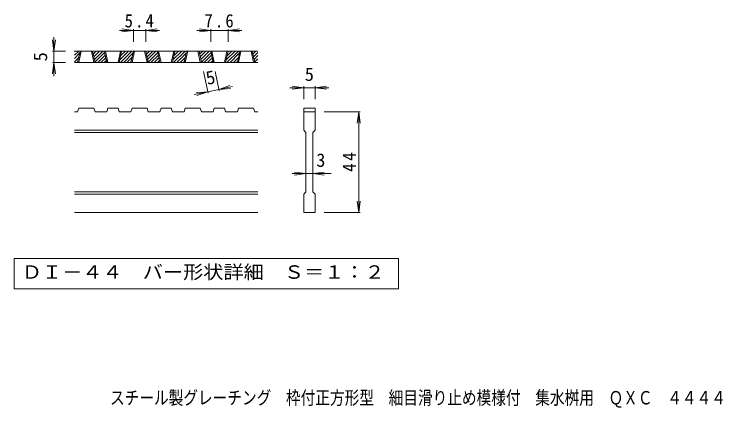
# Model space of a CAD drawing. Units: millimetres on the paper, enlarged 5 times, with parts at other scales. Extents: x -689 to 912, y -685 to 667.
# Drawn here: x -567 to 206, y -685 to -255 of the extents above; entities that cross this region are included whole.
import ezdxf
from ezdxf.enums import TextEntityAlignment as Align

# ---------------------------------------------------------------- set-up
doc = ezdxf.new("R2010")
doc.units = ezdxf.units.MM
doc.header["$LTSCALE"] = 5
doc.layers.add('D-0_通り芯', color=3, linetype='Continuous', lineweight=9)
doc.layers.add('D-4_寸法', color=7, linetype='Continuous', lineweight=9)
doc.layers.add('F-5_F-5ﾚｲﾔ', color=2, linetype='Continuous')
doc.styles.add('ＭＳ ゴシック', font='')
doc.styles.get('ＭＳ ゴシック').set_extended_font_data('MS Gothic')

msp = doc.modelspace()

# ---------------------------------------------------------------- linework, layer by layer
at = {"layer": 'D-0_通り芯'}
for p, q in [((-501.493, -300.17), (-496.96, -295.637)), ((-501.493, -296.635), (-500.496, -295.637)), ((-301.493, -295.637), (-501.493, -295.637)), ((-501.493, -303.706), (-495.912, -298.125)), ((-498.055, -308.137), (-495.38, -295.637)), ((-496.805, -308.137), (-494.13, -295.637)), ((-483.055, -295.637), (-480.38, -308.137)), ((-481.805, -295.637), (-479.13, -308.137)), ((-481.72, -296.036), (-481.32, -295.637)), ((-481.096, -298.948), (-477.785, -295.637)), ((-480.473, -301.86), (-474.249, -295.637)), ((-479.85, -304.773), (-470.714, -295.637)), ((-479.227, -307.685), (-468.697, -297.155)), ((-476.143, -308.137), (-468.074, -300.068)), ((-466.347, -308.137), (-469.022, -295.637)), ((-465.097, -308.137), (-467.772, -295.637)), ((-451.347, -295.637), (-454.022, -308.137)), ((-450.097, -295.637), (-452.772, -308.137)), ((-452.184, -305.392), (-442.43, -295.637)), ((-451.394, -308.137), (-438.894, -295.637)), ((-451.222, -300.893), (-445.965, -295.637)), ((-450.259, -296.395), (-449.501, -295.637)), ((-447.859, -308.137), (-437.846, -298.125)), ((-439.989, -308.137), (-437.314, -295.637)), ((-438.739, -308.137), (-436.064, -295.637)), ((-424.989, -295.637), (-422.314, -308.137)), ((-423.739, -295.637), (-421.064, -308.137)), ((-423.653, -296.036), (-423.254, -295.637)), ((-423.03, -298.948), (-419.719, -295.637)), ((-422.407, -301.86), (-416.183, -295.637)), ((-421.784, -304.773), (-412.648, -295.637)), ((-421.161, -307.685), (-410.631, -297.155)), ((-418.077, -308.137), (-410.008, -300.068)), ((-408.281, -308.137), (-410.956, -295.637)), ((-407.031, -308.137), (-409.706, -295.637)), ((-393.281, -295.637), (-395.956, -308.137)), ((-392.031, -295.637), (-394.706, -308.137)), ((-394.118, -305.392), (-384.364, -295.637)), ((-393.328, -308.137), (-380.828, -295.637)), ((-393.156, -300.893), (-387.899, -295.637)), ((-392.193, -296.395), (-391.435, -295.637)), ((-389.793, -308.137), (-379.78, -298.125)), ((-381.923, -308.137), (-379.248, -295.637)), ((-380.673, -308.137), (-377.998, -295.637)), ((-366.923, -295.637), (-364.248, -308.137)), ((-365.673, -295.637), (-362.998, -308.137)), ((-365.587, -296.036), (-365.188, -295.637)), ((-364.964, -298.948), (-361.653, -295.637)), ((-364.341, -301.86), (-358.117, -295.637)), ((-363.718, -304.773), (-354.582, -295.637)), ((-363.095, -307.685), (-352.565, -297.155)), ((-360.011, -308.137), (-351.942, -300.068)), ((-350.215, -308.137), (-352.89, -295.637)), ((-348.965, -308.137), (-351.64, -295.637)), ((-335.215, -295.637), (-337.89, -308.137)), ((-333.965, -295.637), (-336.64, -308.137)), ((-336.052, -305.392), (-326.297, -295.637)), ((-335.262, -308.137), (-322.762, -295.637)), ((-335.09, -300.893), (-329.833, -295.637)), ((-334.127, -296.395), (-333.369, -295.637)), ((-331.727, -308.137), (-321.714, -298.125)), ((-323.857, -308.137), (-321.182, -295.637)), ((-322.607, -308.137), (-319.932, -295.637)), ((-308.857, -295.637), (-306.182, -308.137)), ((-307.607, -295.637), (-304.932, -308.137)), ((-307.521, -296.036), (-307.122, -295.637)), ((-306.898, -298.948), (-303.587, -295.637)), ((-306.275, -301.86), (-301.493, -297.079)), ((-305.652, -304.773), (-301.493, -300.614)), ((-501.493, -307.241), (-496.875, -302.623)), ((-301.493, -308.137), (-501.493, -308.137)), ((-498.854, -308.137), (-497.837, -307.121)), ((-472.607, -308.137), (-467.45, -302.98)), ((-469.072, -308.137), (-466.827, -305.892)), ((-444.323, -308.137), (-438.809, -302.623)), ((-440.788, -308.137), (-439.771, -307.121)), ((-414.541, -308.137), (-409.384, -302.98)), ((-411.006, -308.137), (-408.761, -305.892)), ((-386.257, -308.137), (-380.743, -302.623)), ((-382.722, -308.137), (-381.705, -307.121)), ((-356.475, -308.137), (-351.318, -302.98)), ((-352.94, -308.137), (-350.695, -305.892)), ((-328.191, -308.137), (-322.677, -302.623)), ((-324.656, -308.137), (-323.639, -307.121)), ((-305.029, -307.685), (-301.493, -304.15)), ((-301.945, -308.137), (-301.493, -307.685)), ((-498.055, -361.887), (-501.493, -361.887)), ((-498.055, -361.887), (-496.805, -358.137)), ((-480.38, -358.137), (-496.805, -358.137)), ((-480.38, -358.137), (-479.13, -361.887)), ((-466.347, -361.887), (-479.13, -361.887)), ((-466.347, -361.887), (-465.097, -358.137)), ((-454.022, -358.137), (-465.097, -358.137)), ((-454.022, -358.137), (-452.772, -361.887)), ((-439.989, -361.887), (-452.772, -361.887)), ((-439.989, -361.887), (-438.739, -358.137)), ((-422.314, -358.137), (-438.739, -358.137)), ((-421.064, -361.887), (-422.314, -358.137)), ((-408.281, -361.887), (-421.064, -361.887)), ((-408.281, -361.887), (-407.031, -358.137)), ((-395.956, -358.137), (-407.031, -358.137)), ((-395.956, -358.137), (-394.706, -361.887)), ((-381.923, -361.887), (-394.706, -361.887)), ((-381.923, -361.887), (-380.673, -358.137)), ((-380.673, -358.137), (-364.248, -358.137)), ((-362.998, -361.887), (-364.248, -358.137)), ((-350.215, -361.887), (-362.998, -361.887)), ((-350.215, -361.887), (-348.965, -358.137)), ((-337.89, -358.137), (-348.965, -358.137)), ((-337.89, -358.137), (-336.64, -361.887)), ((-323.857, -361.887), (-336.64, -361.887)), ((-323.857, -361.887), (-322.607, -358.137)), ((-322.607, -358.137), (-306.182, -358.137)), ((-304.932, -361.887), (-306.182, -358.137)), ((-301.493, -361.887), (-304.932, -361.887)), ((-251.493, -358.137), (-238.993, -358.137)), ((-251.493, -358.137), (-251.493, -361.887)), ((-251.493, -361.887), (-238.993, -361.887)), ((-251.493, -381.887), (-251.493, -361.887)), ((-238.993, -358.137), (-238.993, -361.887)), ((-238.993, -361.887), (-238.993, -381.887)), ((-301.493, -381.887), (-501.493, -381.887)), ((-301.493, -384.387), (-501.493, -384.387)), ((-251.493, -381.887), (-248.993, -384.387)), ((-248.993, -449.387), (-248.993, -384.387)), ((-241.494, -384.387), (-238.993, -381.887)), ((-241.494, -384.387), (-241.494, -449.387)), ((-301.493, -449.387), (-501.493, -449.387)), ((-301.493, -451.887), (-501.493, -451.887)), ((-241.494, -449.387), (-238.993, -451.887)), ((-238.993, -451.887), (-238.993, -471.887)), ((-301.493, -471.887), (-501.493, -471.887)), ((-238.993, -471.887), (-251.493, -471.887))]:
    msp.add_line(p, q, dxfattribs=at)
msp.add_lwpolyline([(-251.493, -471.887), (-251.493, -451.887), (-248.993, -449.387)], dxfattribs=at)
at = {"layer": 'D-0_通り芯', "color": 7}
msp.add_lwpolyline([(-567.32, -521.887), (-567.32, -555.112), (-148.166, -555.112), (-148.166, -521.887)], close=True, dxfattribs=at)
at = {"layer": 'D-4_寸法'}
for p, q in [((-437.314, -273.137), (-452.314, -273.137)), ((-437.314, -273.137), (-449.707, -271.505)), ((-437.314, -273.137), (-449.707, -274.768)), ((-437.314, -271.637), (-437.314, -285.637)), ((-423.739, -273.137), (-437.314, -273.137)), ((-423.739, -273.137), (-411.346, -271.505)), ((-423.739, -271.637), (-423.739, -285.637)), ((-423.739, -273.137), (-411.346, -274.768)), ((-423.739, -273.137), (-408.739, -273.137)), ((-352.89, -273.137), (-367.89, -273.137)), ((-352.89, -273.137), (-365.283, -271.505)), ((-352.89, -273.137), (-365.283, -274.768)), ((-352.89, -271.637), (-352.89, -285.637)), ((-333.965, -273.137), (-352.89, -273.137)), ((-333.965, -273.137), (-321.572, -271.505)), ((-333.965, -271.637), (-333.965, -285.637)), ((-333.965, -273.137), (-321.572, -274.768)), ((-333.965, -273.137), (-318.965, -273.137)), ((-523.993, -295.637), (-525.625, -283.244)), ((-523.993, -295.637), (-523.993, -280.637)), ((-523.993, -295.637), (-522.362, -283.244)), ((-525.493, -295.637), (-511.493, -295.637)), ((-523.993, -295.637), (-523.993, -308.137)), ((-523.993, -308.137), (-525.625, -320.53)), ((-525.493, -308.137), (-511.493, -308.137)), ((-523.993, -308.137), (-522.362, -320.53)), ((-523.993, -308.137), (-523.993, -323.137)), ((-355.846, -341.555), (-360.905, -317.916)), ((-343.623, -338.94), (-348.122, -317.916)), ((-356.16, -340.088), (-370.828, -343.227)), ((-356.16, -340.088), (-368.62, -341.086)), ((-356.16, -340.088), (-367.938, -344.277)), ((-343.937, -337.473), (-356.16, -340.088)), ((-343.937, -337.473), (-332.16, -333.284)), ((-343.937, -337.473), (-329.269, -334.334)), ((-343.937, -337.473), (-331.477, -336.475)), ((-251.493, -335.637), (-266.493, -335.637)), ((-251.493, -335.637), (-263.886, -334.005)), ((-251.493, -335.637), (-263.886, -337.269)), ((-251.493, -334.137), (-251.493, -348.137)), ((-238.993, -335.637), (-251.493, -335.637)), ((-238.993, -335.637), (-226.6, -334.005)), ((-238.993, -334.137), (-238.993, -348.137)), ((-238.993, -335.637), (-226.6, -337.269)), ((-238.993, -335.637), (-223.993, -335.637)), ((-189.993, -361.887), (-228.993, -361.887)), ((-191.493, -361.887), (-193.125, -374.28)), ((-191.493, -361.887), (-189.862, -374.28)), ((-191.493, -471.887), (-191.493, -361.887)), ((-248.993, -429.387), (-263.993, -429.387)), ((-248.993, -429.387), (-261.387, -427.755)), ((-248.993, -429.387), (-261.387, -431.018)), ((-241.494, -429.387), (-248.993, -429.387)), ((-241.494, -429.387), (-229.101, -427.755)), ((-241.494, -429.387), (-229.101, -431.018)), ((-241.494, -429.387), (-221.494, -429.387)), ((-191.493, -471.887), (-193.125, -459.494)), ((-191.493, -471.887), (-189.862, -459.494)), ((-189.993, -471.887), (-228.993, -471.887))]:
    msp.add_line(p, q, dxfattribs=at)

# ---------------------------------------------------------------- texts
at = {"layer": 'D-0_通り芯', "color": 2, "style": 'ＭＳ ゴシック', "width": 1.1}
msp.add_text('ＤＩ－４４\u3000バー形状詳細\u3000Ｓ＝１：２', height=14.66, dxfattribs=at).set_placement((-558.993, -548.5), align=Align.BOTTOM_LEFT)
at = {"layer": 'D-4_寸法', "color": 2, "style": 'ＭＳ ゴシック'}
for rotation, p in [(90, (-526.993, -306.887)), (12.079, (-355.566, -336.893))]:
    msp.add_text('5', height=14.66, rotation=rotation, dxfattribs=at).set_placement(p, align=Align.BOTTOM_LEFT)
for s, p in [('5', (-250.243, -332.637)), ('3', (-237.744, -426.387))]:
    msp.add_text(s, height=14.66, dxfattribs=at).set_placement(p, align=Align.BOTTOM_LEFT)
at = {"layer": 'D-4_寸法', "color": 2, "char_height": 14.66, "attachment_point": 7, "style": 'ＭＳ ゴシック'}
for s, insert in [('\\T1.27;\\W0.9;5.4', (-446.776, -270.137)), ('\\T1.27;\\W0.9;7.6', (-359.677, -270.137))]:
    msp.add_mtext(s, dxfattribs=dict(at, insert=insert))
at = {"layer": 'D-4_寸法', "color": 2, "insert": (-194.493, -427.512), "char_height": 14.66, "attachment_point": 7, "rotation": 90, "style": 'ＭＳ ゴシック'}
msp.add_mtext('\\T1.27;\\W0.95;44', dxfattribs=at)
at = {"layer": 'F-5_F-5ﾚｲﾔ', "style": 'ＭＳ ゴシック', "width": 0.8}
msp.add_text('スチール製グレーチング\u3000枠付正方形型\u3000細目滑り止め模様付\u3000集水桝用\u3000ＱＸＣ\u3000４４４４', height=14.66, dxfattribs=at).set_placement((-462.75, -685.652), align=Align.BOTTOM_LEFT)

doc.saveas('drawing.dxf')
